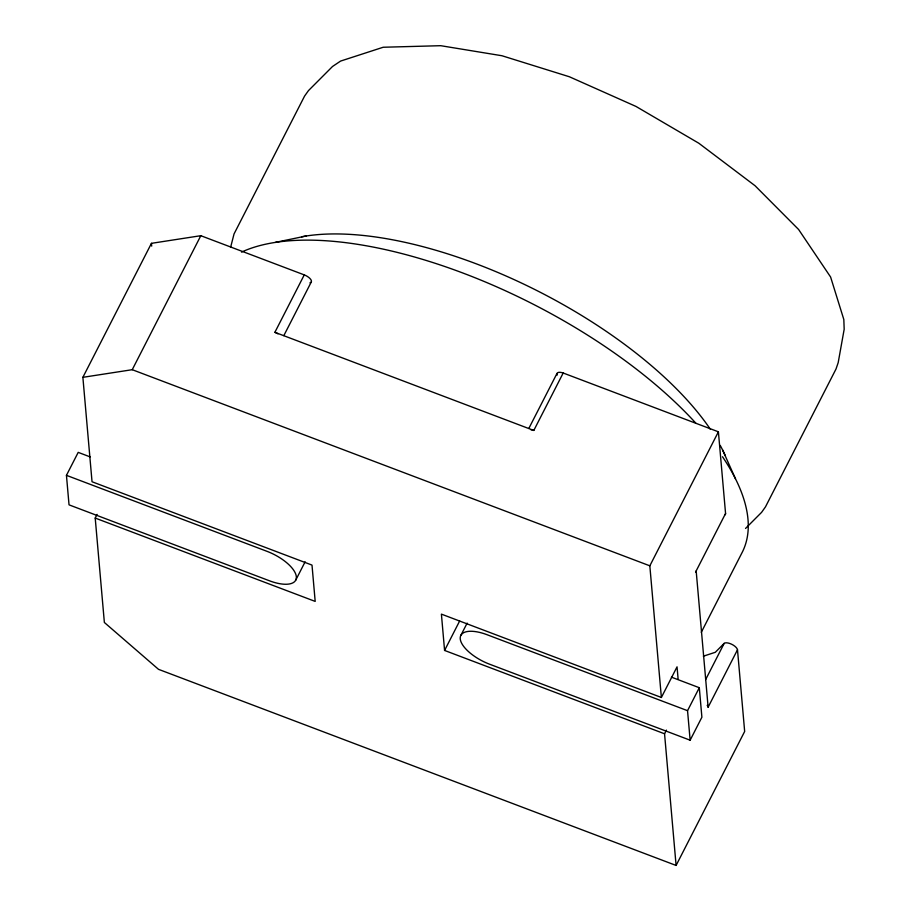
<?xml version="1.0" encoding="UTF-8"?>
<svg xmlns="http://www.w3.org/2000/svg" width="911" height="911" viewBox="0 0 911 911"><rect width="100%" height="100%" fill="white"/><g stroke="black" fill="none" stroke-linecap="round" stroke-linejoin="round"><path stroke-width="1.37" d="M230.62 247.28L234.047 233.933L304.57 96.099L308.476 90.599L332.526 66.48L340.612 61.071L383.201 47.247L440.742 45.698L501.961 55.742L569.352 76.752L635.946 106.416L698.817 143.232L755.025 185.707L798.617 229.504L830.604 277.024L843.825 319.522L844.178 329.258L838.188 362.646L836.002 369.035L765.479 506.869L761.573 512.369L745.54 528.448M97.09 514.385L95.211 518.063L315.183 601.408L312.006 565.093L92.034 481.748L82.878 377.325L151.454 243.328L200.819 235.698L304.263 274.894A7.55 3.177 27.1 0 1 310.708 279.392A7.55 3.177 27.1 0 1 309.956 282.843M66.446 475.337L267.014 551.337A30.815 12.982 27.1 0 1 296.337 576.72A30.815 12.982 27.1 0 1 269.599 580.842L69.031 504.853L66.446 475.337L78.209 452.368L90.155 456.901M82.878 377.325L132.243 369.695L200.819 235.698M277.946 333.847A7.55 3.177 27.1 0 0 274.883 332.321L304.263 274.894M283.822 335.635L311.3 281.954M295.722 580.17L305.128 561.791M528.847 428.409L556.963 373.476M530.908 429.741A7.618 3.211 27.1 0 1 533.812 430.436L563.192 373.009L718.403 431.814L725.566 513.497A7.55 3.177 27.1 0 1 724.997 514.829M95.211 518.063L104.366 622.475L158.514 669.334L676.099 865.45L664.552 733.788L444.579 650.443L459.634 621.04M460.864 635.366L467.138 623.113M444.579 650.443L441.402 614.128L661.375 697.473L649.828 565.822L718.403 431.814M695.605 572.256A7.55 3.177 27.1 0 0 696.175 570.924L725.566 513.497M661.375 697.473L677.044 666.841L678.148 679.412M701.276 632.325L741.964 552.806A298.717 125.764 27.1 0 0 722.503 456.741M664.552 733.788L666.431 730.121M687.543 710.682L486.986 634.694A30.815 12.982 27.1 0 0 460.237 638.816A30.815 12.982 27.1 0 0 489.571 664.199L690.139 740.199L687.543 710.682L699.306 687.714L671.407 677.146M705.649 679.583L724.177 643.382A7.618 3.211 27.1 0 1 731.635 644.236A7.618 3.211 27.1 0 1 737.5 649.771L744.663 731.453L676.099 865.45M690.139 740.199L701.891 717.219L699.306 687.714M707.187 705.342A7.618 3.211 27.1 0 1 708.12 707.198L737.5 649.771M724.177 643.382L715.306 652.287L703.36 656.193M275.247 242.417L306.142 236.006M274.883 332.321L533.812 430.436M132.243 369.695L649.828 565.822M722.548 449.863L735.473 478.787M696.175 570.924L708.12 707.198M151.454 243.328L151.693 246.118M557.179 375.116A7.618 3.211 27.1 0 1 563.192 373.009M241.495 252.119A298.717 125.764 27.1 0 1 695.731 423.057M301.598 236.78A270.26 113.795 27.1 0 1 710.409 429.332M720.225 445.411A270.26 113.795 27.1 0 1 725.247 455.568"/></g></svg>
